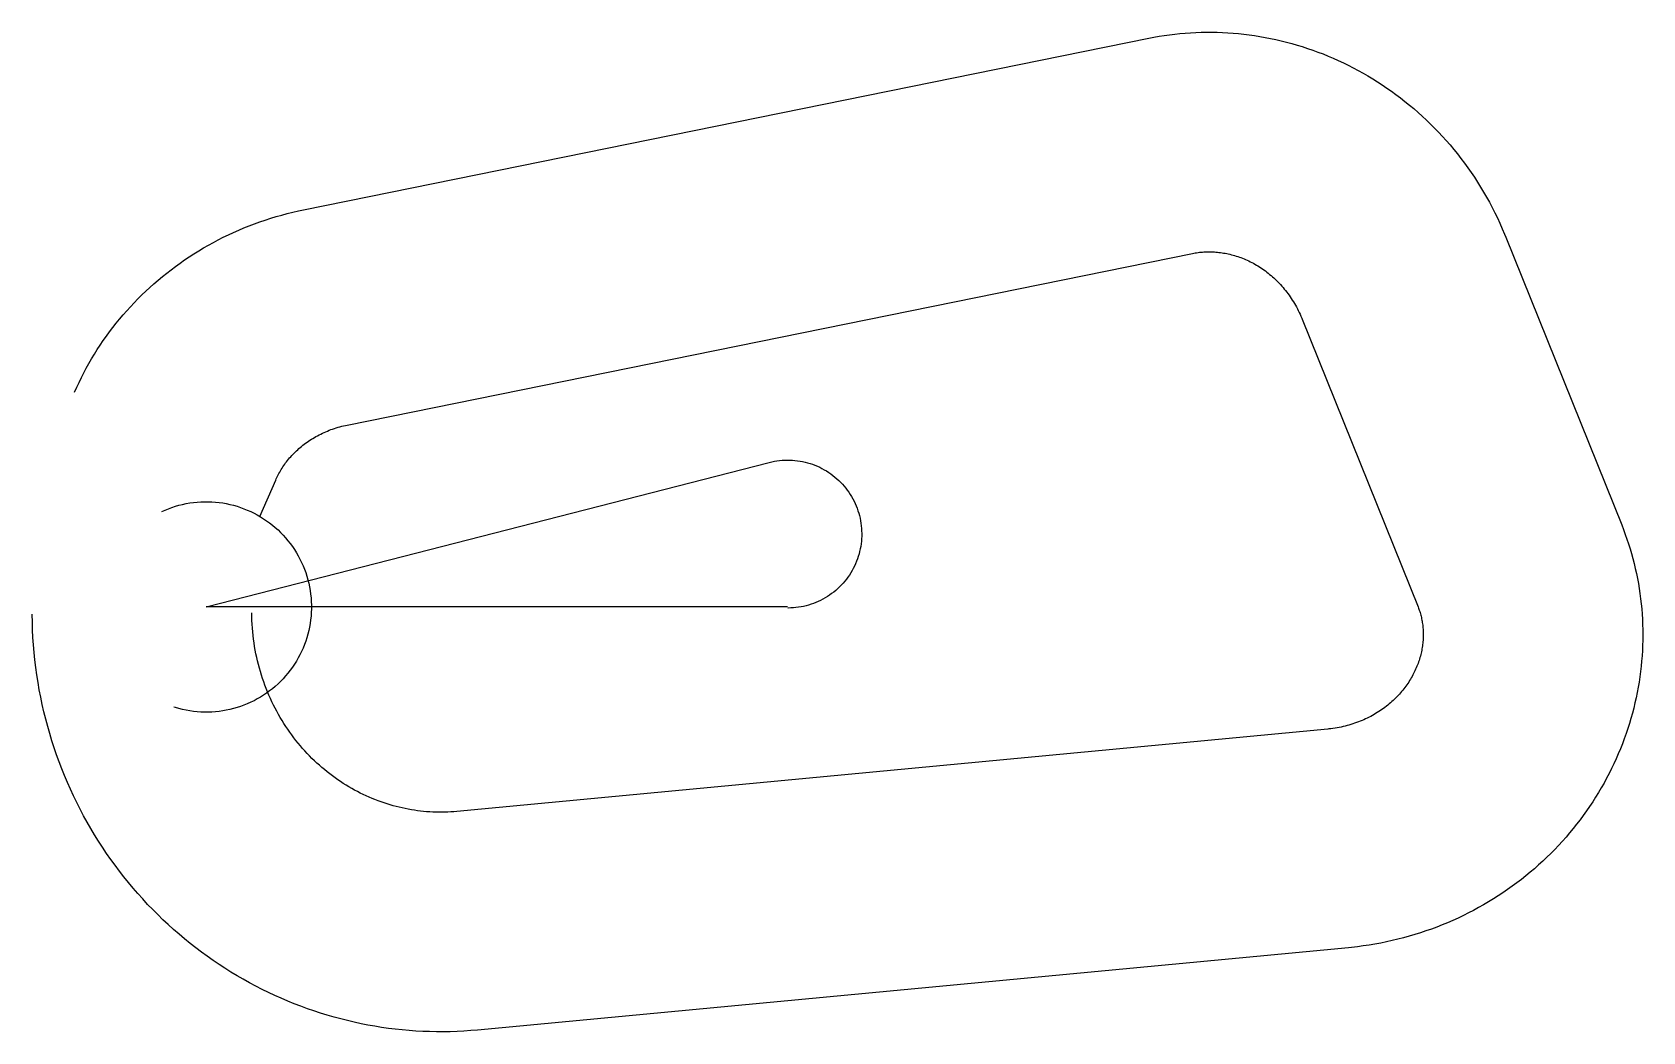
# Model space of a CAD drawing. Header units: metres. Extents: x -3646 to 30097, y -8901 to 12041.
import ezdxf

# ---------------------------------------------------------------- set-up
doc = ezdxf.new("R2010")
doc.units = ezdxf.units.M

msp = doc.modelspace()

# ---------------------------------------------------------------- linework, layer by layer
at = {"layer": 'Boundry', "color": 1}
for p, q in [((2035, 8318), (19746, 11915)), ((27227, 7748), (29655, 1718)), ((2950, 3810), (20661, 7407)), ((22960, 6030), (25388, 0)), ((1122, 1898), (1455, 2657)), ((23497, -2559), (5250, -4285)), ((23931, -7139), (5683, -8865))]:
    msp.add_line(p, q, dxfattribs=at)
at = {"layer": 'NorminalTrack', "color": 1}
msp.add_lwpolyline([(12180, 0), (0, 0), (11797, 3029), (11797, 3029), (11850, 3042), (11903, 3052), (11956, 3061), (12010, 3068), (12064, 3073), (12118, 3076), (12172, 3078), (12226, 3077), (12280, 3075), (12334, 3070), (12388, 3064), (12442, 3056), (12495, 3046), (12548, 3034), (12600, 3021), (12652, 3005), (12703, 2988), (12754, 2969), (12804, 2948), (12853, 2926), (12901, 2901), (12949, 2875), (12996, 2848), (13041, 2819), (13086, 2788), (13129, 2756), (13172, 2722), (13213, 2687), (13252, 2650), (13291, 2612), (13328, 2573), (13364, 2532), (13398, 2490), (13431, 2447), (13463, 2403), (13492, 2358), (13521, 2312), (13547, 2265), (13572, 2216), (13595, 2168), (13617, 2118), (13637, 2068), (13655, 2016), (13671, 1965), (13685, 1913), (13698, 1860), (13708, 1807), (13717, 1754), (13724, 1700), (13729, 1646), (13732, 1592), (13734, 1538), (13733, 1484), (13731, 1430), (13726, 1376), (13720, 1322), (13712, 1268), (13702, 1215), (13690, 1162), (13677, 1110), (13661, 1058), (13644, 1007), (13625, 956), (13604, 906), (13582, 857), (13557, 808), (13531, 761), (13504, 714), (13475, 669), (13444, 624), (13412, 581), (13378, 538), (13343, 497), (13306, 457), (13268, 419), (13229, 382), (13188, 346), (13146, 312), (13103, 279), (13059, 247), (13014, 218), (12968, 189), (12921, 163), (12873, 138), (12824, 115), (12774, 93), (12724, 73), (12673, 55), (12621, 39), (12569, 25), (12516, 12), (12463, 2), (12410, -7), (12356, -14), (12302, -19), (12248, -22), (12194, -24), (12183, -24)], dxfattribs=at)
at = {"layer": 'WindSpiral', "color": 5}
for points in [[(19746, 11915), (19854, 11936), (19962, 11955), (20071, 11972), (20180, 11987), (20290, 12001), (20400, 12012), (20511, 12022), (20621, 12029), (20733, 12035), (20844, 12039), (20956, 12041), (21067, 12041), (21179, 12039), (21291, 12035), (21404, 12029), (21516, 12021), (21628, 12011), (21740, 11999), (21853, 11986), (21965, 11970), (22077, 11952), (22189, 11932), (22300, 11911), (22412, 11887), (22523, 11861), (22634, 11833), (22744, 11804), (22854, 11772), (22964, 11739), (23073, 11703), (23182, 11665), (23291, 11626), (23399, 11585), (23506, 11541), (23612, 11496), (23718, 11449), (23824, 11399), (23928, 11348), (24032, 11295), (24135, 11241), (24237, 11184), (24339, 11125), (24439, 11065), (24539, 11003), (24638, 10938), (24735, 10872), (24832, 10805), (24927, 10735), (25022, 10664), (25115, 10591), (25207, 10516), (25298, 10440), (25388, 10362), (25477, 10282), (25564, 10200), (25650, 10117), (25735, 10033), (25818, 9946), (25900, 9859), (25980, 9769), (26059, 9678), (26137, 9586), (26213, 9492), (26287, 9396), (26360, 9300), (26431, 9201), (26501, 9102), (26569, 9001), (26635, 8899), (26700, 8795), (26763, 8690), (26824, 8584), (26884, 8477), (26941, 8369), (26997, 8259), (27051, 8149), (27103, 8037), (27153, 7924), (27201, 7810), (27227, 7748)], [(-2758, 4503), (-2713, 4604), (-2665, 4705), (-2616, 4806), (-2565, 4905), (-2512, 5004), (-2458, 5102), (-2401, 5199), (-2343, 5295), (-2283, 5391), (-2221, 5485), (-2158, 5579), (-2092, 5671), (-2025, 5763), (-1957, 5853), (-1887, 5943), (-1815, 6031), (-1741, 6118), (-1666, 6204), (-1589, 6289), (-1510, 6373), (-1430, 6455), (-1349, 6536), (-1266, 6616), (-1181, 6695), (-1095, 6772), (-1008, 6847), (-919, 6922), (-828, 6994), (-736, 7066), (-643, 7135), (-549, 7204), (-453, 7270), (-356, 7336), (-257, 7399), (-158, 7461), (-57, 7521), (45, 7580), (149, 7637), (253, 7692), (358, 7745), (465, 7797), (573, 7846), (681, 7894), (791, 7940), (901, 7985), (1013, 8027), (1125, 8068), (1238, 8106), (1352, 8143), (1467, 8178), (1583, 8210), (1699, 8241), (1816, 8270), (1933, 8297), (2035, 8318)], [(20661, 7407), (20690, 7412), (20720, 7417), (20749, 7422), (20779, 7426), (20809, 7430), (20839, 7433), (20870, 7436), (20901, 7438), (20932, 7440), (20963, 7441), (20994, 7441), (21026, 7441), (21057, 7441), (21089, 7439), (21121, 7438), (21153, 7436), (21186, 7433), (21218, 7429), (21250, 7425), (21283, 7421), (21316, 7415), (21349, 7410), (21381, 7403), (21414, 7396), (21447, 7389), (21480, 7380), (21513, 7372), (21546, 7362), (21579, 7352), (21612, 7341), (21645, 7330), (21678, 7318), (21711, 7305), (21744, 7292), (21777, 7278), (21809, 7263), (21842, 7248), (21874, 7232), (21907, 7216), (21939, 7199), (21971, 7181), (22003, 7163), (22034, 7144), (22066, 7124), (22097, 7103), (22128, 7082), (22159, 7061), (22190, 7039), (22220, 7016), (22250, 6992), (22280, 6968), (22310, 6943), (22339, 6918), (22368, 6892), (22396, 6865), (22425, 6838), (22453, 6810), (22480, 6781), (22507, 6752), (22534, 6722), (22560, 6692), (22586, 6661), (22612, 6630), (22637, 6598), (22661, 6565), (22686, 6532), (22709, 6498), (22732, 6464), (22755, 6429), (22777, 6393), (22799, 6357), (22820, 6321), (22840, 6284), (22860, 6246), (22879, 6208), (22898, 6170), (22916, 6131), (22934, 6091), (22951, 6051), (22960, 6030)], [(1455, 2657), (1468, 2685), (1481, 2713), (1495, 2741), (1509, 2769), (1524, 2797), (1540, 2825), (1556, 2853), (1572, 2880), (1590, 2908), (1607, 2935), (1626, 2962), (1645, 2989), (1664, 3016), (1685, 3043), (1705, 3069), (1727, 3095), (1748, 3121), (1771, 3147), (1794, 3172), (1817, 3197), (1841, 3222), (1866, 3246), (1891, 3270), (1917, 3294), (1943, 3318), (1970, 3341), (1997, 3364), (2025, 3386), (2053, 3408), (2082, 3430), (2112, 3451), (2142, 3472), (2172, 3492), (2203, 3512), (2235, 3532), (2267, 3551), (2299, 3570), (2332, 3588), (2365, 3605), (2399, 3622), (2433, 3639), (2468, 3655), (2503, 3671), (2539, 3686), (2575, 3700), (2611, 3714), (2648, 3727), (2685, 3740), (2723, 3752), (2761, 3763), (2799, 3774), (2838, 3785), (2877, 3794), (2916, 3803), (2950, 3810)], [(-932, 1998), (-861, 2029), (-790, 2058), (-718, 2085), (-645, 2108), (-571, 2130), (-496, 2148), (-421, 2164), (-345, 2178), (-269, 2188), (-192, 2196), (-115, 2202), (-38, 2204), (38, 2204), (115, 2202), (192, 2196), (269, 2188), (345, 2178), (421, 2164), (496, 2148), (571, 2130), (645, 2108), (718, 2085), (790, 2058), (861, 2029), (932, 1998), (1001, 1964), (1069, 1928), (1136, 1890), (1201, 1849), (1265, 1806), (1327, 1761), (1387, 1713), (1446, 1664), (1504, 1612), (1559, 1559), (1612, 1504), (1664, 1446), (1713, 1387), (1761, 1327), (1806, 1265), (1849, 1201), (1890, 1136), (1928, 1069), (1964, 1001), (1998, 932), (2029, 861), (2058, 790), (2085, 718), (2108, 645), (2130, 571), (2148, 496), (2164, 421), (2178, 345), (2188, 269), (2196, 192), (2202, 115), (2204, 38), (2204, -38), (2202, -115), (2196, -192), (2188, -269), (2178, -345), (2164, -421), (2148, -496), (2130, -571), (2108, -645), (2085, -718), (2058, -790), (2029, -861), (1998, -932), (1964, -1001), (1928, -1069), (1890, -1136), (1849, -1201), (1806, -1265), (1761, -1327), (1713, -1387), (1664, -1446), (1612, -1504), (1559, -1559), (1504, -1612), (1446, -1664), (1387, -1713), (1327, -1761), (1265, -1806), (1201, -1849), (1136, -1890), (1069, -1928), (1001, -1964), (932, -1998), (861, -2029), (790, -2058), (718, -2085), (645, -2108), (571, -2130), (496, -2148), (421, -2164), (345, -2178), (269, -2188), (192, -2196), (115, -2202), (38, -2204), (-38, -2204), (-115, -2202), (-192, -2196), (-269, -2188), (-345, -2178), (-421, -2164), (-496, -2148), (-571, -2130), (-645, -2108), (-681, -2097)], [(29655, 1718), (29694, 1620), (29730, 1521), (29766, 1421), (29799, 1321), (29831, 1220), (29861, 1118), (29889, 1015), (29916, 911), (29941, 808), (29964, 703), (29985, 598), (30005, 492), (30022, 386), (30038, 279), (30052, 172), (30064, 65), (30074, -43), (30083, -151), (30089, -259), (30094, -368), (30097, -477), (30097, -586), (30096, -696), (30093, -805), (30089, -915), (30082, -1025), (30073, -1134), (30062, -1244), (30050, -1354), (30035, -1463), (30019, -1573), (30000, -1682), (29980, -1791), (29957, -1901), (29933, -2009), (29907, -2118), (29879, -2226), (29849, -2334), (29817, -2442), (29783, -2549), (29747, -2655), (29709, -2762), (29670, -2867), (29628, -2972), (29585, -3077), (29539, -3181), (29492, -3284), (29443, -3387), (29392, -3489), (29339, -3590), (29285, -3690), (29228, -3790), (29170, -3889), (29110, -3986), (29048, -4083), (28984, -4179), (28919, -4274), (28851, -4368), (28783, -4461), (28712, -4553), (28640, -4644), (28565, -4734), (28490, -4822), (28412, -4909), (28333, -4995), (28253, -5080), (28171, -5163), (28087, -5246), (28002, -5326), (27915, -5406), (27826, -5484), (27737, -5560), (27645, -5635), (27553, -5709), (27458, -5781), (27363, -5851), (27266, -5920), (27168, -5988), (27068, -6053), (26968, -6117), (26866, -6180), (26762, -6241), (26658, -6299), (26552, -6357), (26445, -6412), (26338, -6466), (26229, -6518), (26119, -6568), (26008, -6616), (25896, -6662), (25783, -6706), (25669, -6749), (25554, -6789), (25438, -6828), (25322, -6864), (25205, -6899), (25087, -6931), (24968, -6962), (24848, -6991), (24728, -7017), (24608, -7041), (24486, -7064), (24365, -7084), (24242, -7102), (24119, -7118), (23996, -7132), (23931, -7139)], [(25388, 0), (25397, -23), (25406, -47), (25415, -71), (25423, -96), (25430, -120), (25438, -145), (25445, -171), (25451, -196), (25458, -222), (25463, -248), (25469, -275), (25474, -301), (25478, -328), (25482, -356), (25486, -383), (25489, -411), (25491, -439), (25494, -467), (25495, -495), (25497, -524), (25497, -552), (25498, -581), (25497, -610), (25496, -640), (25495, -669), (25493, -698), (25491, -728), (25488, -758), (25485, -788), (25481, -818), (25476, -848), (25471, -878), (25465, -909), (25459, -939), (25452, -969), (25445, -1000), (25437, -1031), (25428, -1061), (25419, -1092), (25410, -1122), (25399, -1153), (25389, -1183), (25377, -1214), (25365, -1244), (25352, -1275), (25339, -1305), (25325, -1336), (25311, -1366), (25296, -1396), (25280, -1426), (25264, -1456), (25247, -1485), (25230, -1515), (25211, -1544), (25193, -1574), (25173, -1603), (25154, -1632), (25133, -1660), (25112, -1689), (25090, -1717), (25068, -1745), (25045, -1773), (25022, -1800), (24997, -1827), (24973, -1854), (24947, -1881), (24922, -1907), (24895, -1933), (24868, -1959), (24841, -1984), (24812, -2009), (24784, -2033), (24754, -2057), (24725, -2081), (24694, -2104), (24663, -2127), (24632, -2149), (24600, -2171), (24567, -2193), (24534, -2214), (24501, -2234), (24467, -2254), (24432, -2274), (24397, -2293), (24362, -2311), (24326, -2329), (24289, -2346), (24252, -2363), (24215, -2379), (24177, -2395), (24139, -2410), (24100, -2424), (24061, -2438), (24022, -2451), (23982, -2464), (23942, -2476), (23901, -2487), (23860, -2497), (23819, -2507), (23777, -2516), (23735, -2525), (23693, -2533), (23650, -2540), (23607, -2546), (23564, -2552), (23521, -2557), (23497, -2559)], [(5683, -8865), (5541, -8877), (5398, -8887), (5255, -8894), (5112, -8899), (4969, -8901), (4825, -8901), (4681, -8898), (4538, -8893), (4394, -8885), (4250, -8875), (4106, -8862), (3962, -8847), (3818, -8829), (3675, -8808), (3531, -8785), (3388, -8760), (3246, -8732), (3103, -8701), (2961, -8668), (2819, -8633), (2678, -8595), (2537, -8554), (2397, -8511), (2258, -8465), (2119, -8417), (1981, -8367), (1843, -8314), (1707, -8258), (1571, -8200), (1436, -8140), (1302, -8077), (1169, -8012), (1037, -7944), (906, -7874), (776, -7802), (647, -7727), (519, -7650), (393, -7571), (268, -7490), (144, -7406), (21, -7320), (-100, -7231), (-219, -7141), (-338, -7048), (-454, -6953), (-570, -6856), (-683, -6757), (-795, -6656), (-906, -6553), (-1014, -6447), (-1121, -6340), (-1227, -6231), (-1330, -6119), (-1432, -6006), (-1531, -5891), (-1629, -5774), (-1725, -5655), (-1819, -5535), (-1911, -5413), (-2000, -5289), (-2088, -5163), (-2174, -5035), (-2257, -4906), (-2338, -4776), (-2418, -4644), (-2494, -4510), (-2569, -4375), (-2641, -4238), (-2711, -4100), (-2779, -3961), (-2844, -3821), (-2907, -3679), (-2968, -3535), (-3026, -3391), (-3081, -3246), (-3134, -3099), (-3185, -2951), (-3233, -2803), (-3278, -2653), (-3321, -2502), (-3362, -2351), (-3399, -2198), (-3435, -2045), (-3467, -1891), (-3497, -1736), (-3524, -1581), (-3548, -1425), (-3570, -1269), (-3589, -1111), (-3605, -954), (-3619, -796), (-3630, -637), (-3638, -479), (-3643, -320), (-3646, -160), (-3646, -150)], [(5250, -4285), (5187, -4291), (5125, -4295), (5062, -4298), (4999, -4300), (4936, -4301), (4873, -4301), (4810, -4300), (4746, -4298), (4682, -4294), (4618, -4290), (4554, -4284), (4490, -4277), (4426, -4269), (4362, -4260), (4298, -4250), (4234, -4238), (4170, -4226), (4106, -4212), (4042, -4197), (3979, -4181), (3915, -4164), (3851, -4146), (3788, -4126), (3725, -4105), (3662, -4084), (3599, -4061), (3536, -4037), (3474, -4011), (3412, -3985), (3351, -3957), (3289, -3929), (3228, -3899), (3168, -3868), (3108, -3836), (3048, -3802), (2988, -3768), (2930, -3732), (2871, -3696), (2813, -3658), (2756, -3619), (2699, -3579), (2643, -3538), (2587, -3496), (2532, -3453), (2477, -3409), (2424, -3363), (2370, -3317), (2318, -3270), (2266, -3221), (2215, -3172), (2165, -3121), (2115, -3070), (2067, -3017), (2019, -2964), (1972, -2909), (1925, -2854), (1880, -2798), (1835, -2741), (1792, -2683), (1749, -2624), (1707, -2564), (1666, -2503), (1627, -2441), (1588, -2379), (1550, -2316), (1513, -2252), (1477, -2187), (1442, -2121), (1409, -2055), (1376, -1988), (1345, -1920), (1314, -1851), (1285, -1782), (1257, -1712), (1230, -1642), (1204, -1571), (1180, -1499), (1156, -1427), (1134, -1354), (1113, -1280), (1094, -1206), (1075, -1132), (1058, -1057), (1042, -982), (1028, -906), (1014, -829), (1002, -753), (992, -676), (982, -598), (974, -521), (967, -443), (962, -364), (958, -286), (955, -207), (954, -128), (954, -123)]]:
    msp.add_lwpolyline(points, dxfattribs=at)

doc.saveas('drawing.dxf')
